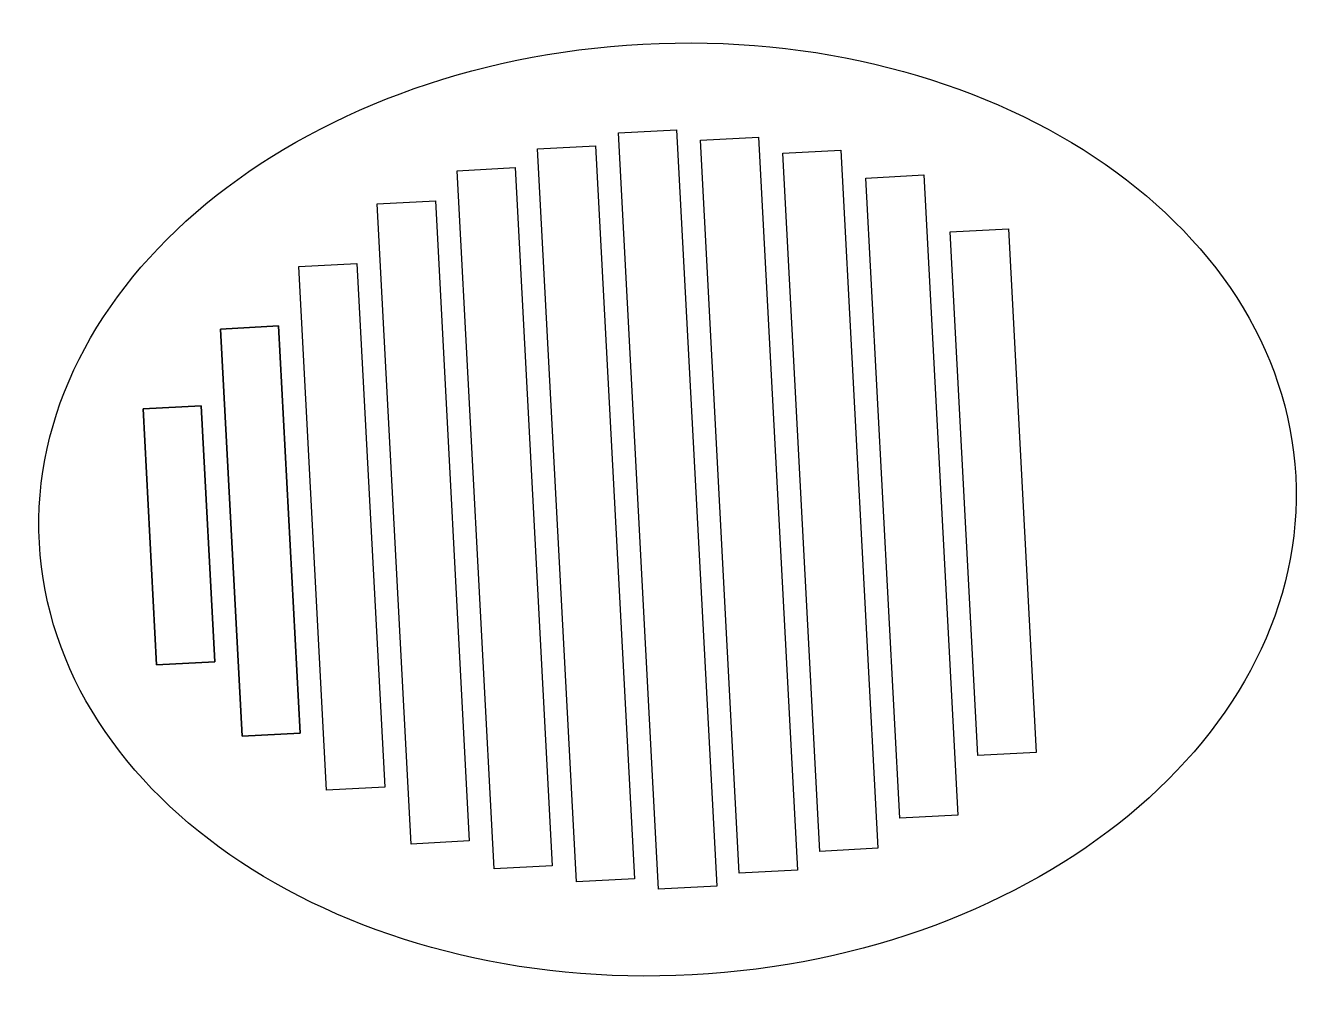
# Model space of a CAD drawing. Header units: millimetres. Extents: x -149 to -38, y 104 to 187.
import ezdxf

# ---------------------------------------------------------------- set-up
doc = ezdxf.new("R2010")
doc.units = ezdxf.units.MM

msp = doc.modelspace()

# ---------------------------------------------------------------- linework, layer by layer
for points, elevation in [([(-94.26, 112.66), (-97.7, 177.57), (-92.71, 177.84), (-89.26, 112.93)], 30), ([(-101.3, 113.29), (-104.64, 176.2), (-99.65, 176.47), (-96.31, 113.56)], 30), ([(-87.32, 114.03), (-90.66, 176.94), (-85.67, 177.21), (-82.33, 114.3)], 30), ([(-80.41, 115.9), (-83.59, 175.82), (-78.6, 176.08), (-75.42, 116.17)], 30), ([(-108.37, 114.42), (-111.55, 174.33), (-106.56, 174.6), (-103.38, 114.68)], 30), ([(-73.55, 118.77), (-76.47, 173.69), (-71.47, 173.96), (-68.56, 119.03)], 30), ([(-115.49, 116.54), (-118.41, 171.47), (-113.41, 171.73), (-110.5, 116.81)], 30), ([(-66.83, 124.13), (-69.21, 169.07), (-64.22, 169.33), (-61.83, 124.4)], 30), ([(-122.75, 121.17), (-125.13, 166.1), (-120.14, 166.37), (-117.76, 121.43)], 30), ([(-130, 125.79), (-131.86, 160.74), (-126.87, 161), (-125.01, 126.05)], 30), ([(-125.01, 126.05), (-126.87, 161), (-131.86, 160.74), (-130, 125.79)], 28), ([(-125.01, 126.05), (-126.87, 161), (-131.86, 160.74), (-130, 125.79)], 30), ([(-137.34, 131.91), (-138.5, 153.88), (-133.51, 154.14), (-132.35, 132.17)], 30), ([(-132.35, 132.17), (-133.51, 154.14), (-138.5, 153.88), (-137.34, 131.91)], 28), ([(-132.35, 132.17), (-133.51, 154.14), (-138.5, 153.88), (-137.34, 131.91)], 30)]:
    msp.add_lwpolyline(points, close=True, dxfattribs=dict(elevation=elevation))
msp.add_ellipse((-93.48, 145.25), major_axis=(-53.92, -2.86), ratio=0.740741)

doc.saveas('drawing.dxf')
